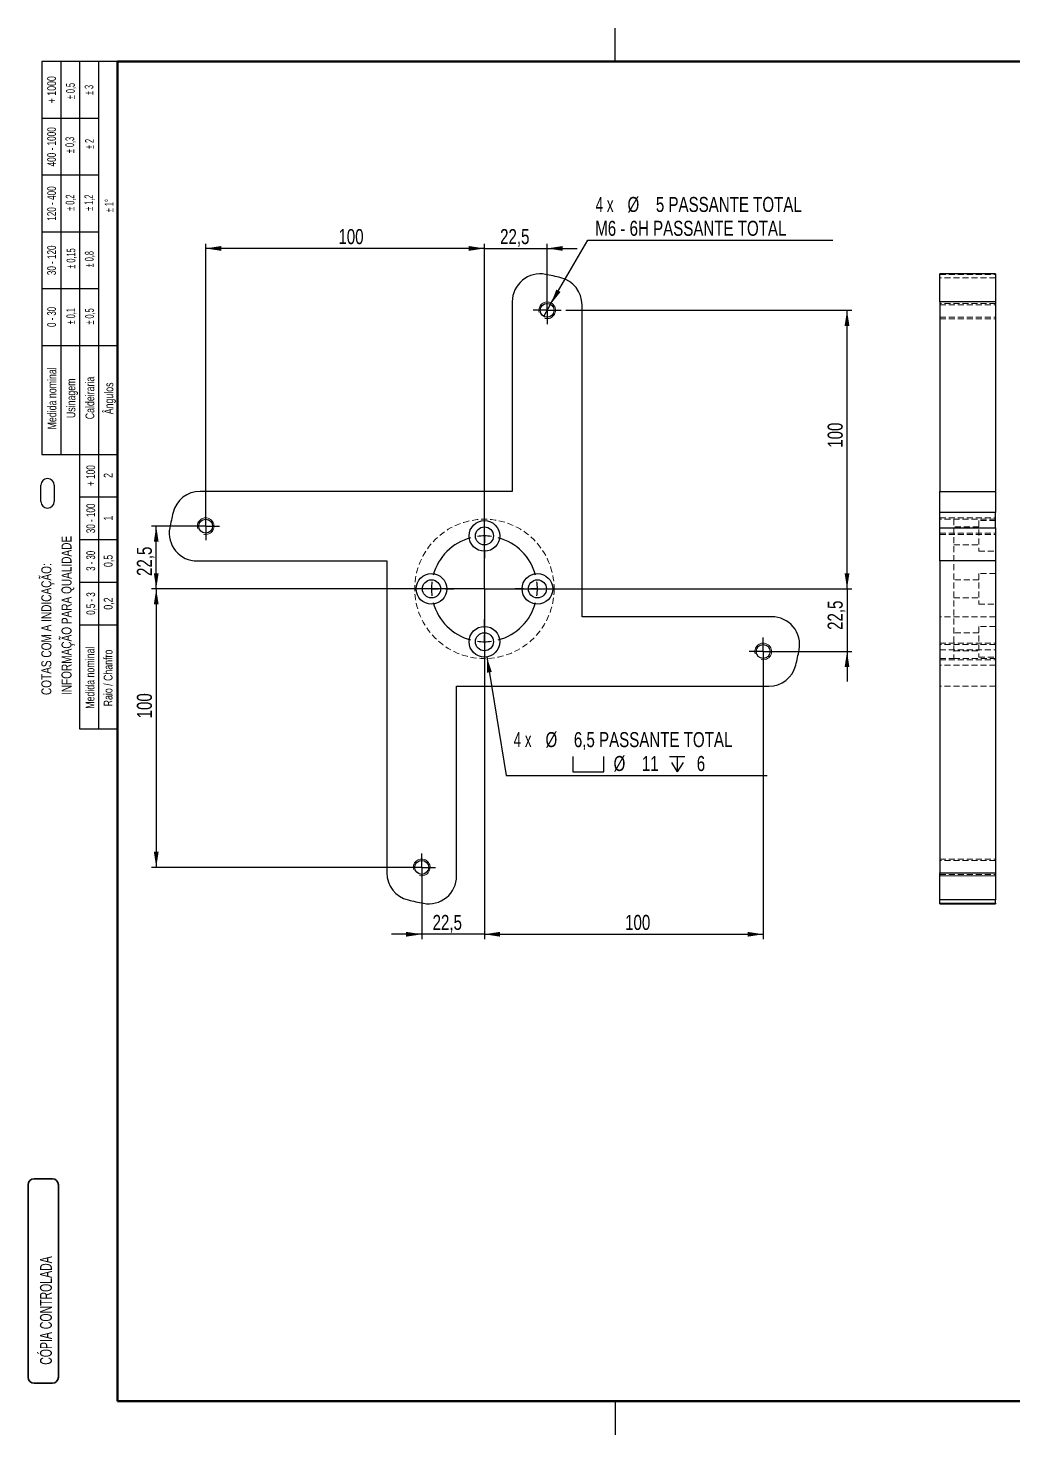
# Model space of a CAD drawing. Header units: millimetres. Extents: x 10 to 702, y 0 to 505.
# Drawn here: x 10 to 364, y 0 to 505 of the extents above; entities that cross this region are included whole.
import ezdxf
from ezdxf.enums import TextEntityAlignment as Align

# ---------------------------------------------------------------- set-up
doc = ezdxf.new("R2010")
doc.units = ezdxf.units.MM
doc.header["$LTSCALE"] = 1.7
doc.linetypes.add('HIDDEN', pattern=[1.905, 1.27, -0.635])
doc.layers.add('CONTORNO', color=7, linetype='Continuous', lineweight=25)
doc.layers.add('DIMENSÃO', color=7, linetype='Continuous')
doc.styles.add('SLDTEXTSTYLE0', font='TXT', dxfattribs={"width": 0.663})
doc.styles.add('SLDTEXTSTYLE1', font='TXT', dxfattribs={"width": 0.75})
doc.styles.add('SLDTEXTSTYLE2', font='TXT', dxfattribs={"width": 0.605})
doc.styles.add('SLDTEXTSTYLE3', font='TXT', dxfattribs={"width": 0.57})
doc.styles.add('SLDTEXTSTYLE4', font='TXT', dxfattribs={"width": 0.7})
doc.styles.add('SLDTEXTSTYLE5', font='TXT', dxfattribs={"width": 0.694444})
doc.styles.add('SLDTEXTSTYLE6', font='TXT', dxfattribs={"width": 0.6875})
doc.styles.add('SLDTEXTSTYLE7', font='TXT', dxfattribs={"width": 0.666667})
doc.styles.add('SLDTEXTSTYLE8', font='TXT', dxfattribs={"width": 0.678571})
doc.dimstyles.new('SLDDIMSTYLE0', dxfattribs={"dimtxt": 5.3975, "dimasz": 5.6134, "dimexe": 0, "dimexo": 0.0625, "dimgap": 1.349375, "dimtad": 1, "dimdec": 3, "dimrnd": 1e-09, "dimzin": 12, "dimdsep": 46, "dimtxsty": 'SLDTEXTSTYLE1', "dimsah": 1, "dimcen": 0.09, "dimadec": 0, "dimazin": 3, "dimtfac": 1, "dimtdec": 3, "dimtofl": 0, "dimtmove": 0, "dimatfit": 3, "dimfxl": 0, "dimfrac": 2, "dimtolj": 1, "dimtzin": 12, "dimarcsym": 0})
doc.dimstyles.new('SLDDIMSTYLE1', dxfattribs={"dimtxt": 5.3975, "dimasz": 5.6134, "dimexe": 0, "dimexo": 0.0625, "dimgap": 1.349375, "dimtad": 1, "dimdec": 3, "dimrnd": 1e-09, "dimzin": 12, "dimdsep": 46, "dimtxsty": 'SLDTEXTSTYLE1', "dimsah": 1, "dimcen": 0.09, "dimadec": 0, "dimazin": 3, "dimtfac": 1, "dimtdec": 3, "dimtmove": 0, "dimatfit": 0, "dimfxl": 0, "dimfrac": 2, "dimtolj": 1, "dimtzin": 12, "dimarcsym": 0})
doc.dimstyles.new('SLDDIMSTYLE3', dxfattribs={"dimtxt": 5.3975, "dimasz": 5.6134, "dimexe": 0, "dimexo": 0.0625, "dimgap": 1.349375, "dimtad": 0, "dimtih": 1, "dimtoh": 1, "dimdec": 1, "dimrnd": 1e-09, "dimzin": 12, "dimdsep": 46, "dimtxsty": 'SLDTEXTSTYLE1', "dimsah": 1, "dimcen": 0, "dimadec": 0, "dimazin": 3, "dimtfac": 1, "dimtdec": 3, "dimtofl": 0, "dimtmove": 0, "dimatfit": 3, "dimfxl": 0, "dimfrac": 2, "dimtolj": 1, "dimtzin": 12, "dimarcsym": 0})
doc.dimstyles.new('SLDDIMSTYLE4', dxfattribs={"dimtxt": 5.3975, "dimasz": 5.6134, "dimexe": 0, "dimexo": 0.0625, "dimgap": 1.349375, "dimtad": 0, "dimtih": 1, "dimtoh": 1, "dimdec": 6, "dimrnd": 1e-09, "dimzin": 12, "dimdsep": 46, "dimtxsty": 'SLDTEXTSTYLE1', "dimblk1": 'NONE', "dimsah": 1, "dimcen": 0, "dimadec": 0, "dimazin": 3, "dimtfac": 1, "dimtdec": 3, "dimtmove": 0, "dimatfit": 3, "dimldrblk": 'NONE', "dimfxl": 0, "dimfrac": 2, "dimtolj": 1, "dimtzin": 12, "dimarcsym": 0})

# ---------------------------------------------------------------- blocks, each defined once
blk = doc.blocks.new('CÓPIA CONTROLADA')
at = {"color": 1, "linetype": 'Continuous', "lineweight": 35}
for p, q in [((0, 2.17), (0, 71.21)), ((2.17, 73.38), (8.68, 73.38)), ((10.85, 2.17), (10.85, 71.21)), ((2.17, 0), (8.68, 0))]:
    blk.add_line(p, q, dxfattribs=at)
for centre, start, end in [((2.17, 71.21), 90, 180), ((8.68, 71.21), 0, 90), ((2.17, 2.17), 180, 270), ((8.68, 2.17), 270, 360)]:
    blk.add_arc(centre, 2.17, start, end, dxfattribs=at)
at = {"color": 1, "linetype": 'Continuous', "lineweight": 35, "style": 'SLDTEXTSTYLE0', "width": 0.663}
blk.add_attdef('CP_CONTROL', text='', height=4.25, rotation=90, dxfattribs=at).set_placement((4.2, 6.62), align=Align.TOP_LEFT)
blk = doc.blocks.new('SW_NOTE_0')
at = {"layer": 'DIMENSÃO', "color": 0}
for p, q in [((-4.8, 69.49), (-4.8, 75.33)), ((0, 75.33), (0, 69.49))]:
    blk.add_line(p, q, dxfattribs=at)
for centre, start, end in [((-2.4, 75.33), 0, 180), ((-2.4, 69.49), 180, 0)]:
    blk.add_arc(centre, 2.4, start, end, dxfattribs=at)
at = {"layer": 'DIMENSÃO', "color": 0, "char_height": 3.5983, "attachment_point": 1, "rotation": 90, "style": 'SLDTEXTSTYLE1'}
for s, insert in [('INFORMAÇÃO PARA QUALIDADE', (2.59, 0)), ('COTAS COM A INDICAÇÃO:', (-4.64, 0))]:
    blk.add_mtext(s, dxfattribs=dict(at, insert=insert))
blk = doc.blocks.new('SW_SYMBOL_HOLE_SPOT')
at = {"layer": 'CONTORNO', "color": 0}
for p, q in [((0, 1487.5), (0, 127.5)), ((2720, 127.5), (2720, 1487.5)), ((0, 127.5), (2720, 127.5))]:
    blk.add_line(p, q, dxfattribs=at)
blk = doc.blocks.new('SW_SYMBOL_HOLE_DEPTH')
at = {"layer": 'CONTORNO', "color": 0}
for p, q in [((0, 1487.5), (1360, 1487.5)), ((680, 1487.5), (680, 127.5)), ((170, 943.5), (680, 127.5)), ((1190, 943.5), (680, 127.5))]:
    blk.add_line(p, q, dxfattribs=at)
blk = doc.blocks.new('_D_15')
at = {"layer": 'CONTORNO'}
for p, q in [((175, 279.18), (181.91, 236.64)), ((181.91, 236.64), (275.51, 236.64))]:
    blk.add_line(p, q, dxfattribs=at)
blk.add_solid([(175, 279.18), (175.05, 273.5), (176.75, 273.78)], dxfattribs=at)
at = {"layer": 'CONTORNO', "xscale": 0.00405556640625, "yscale": 0.00405556640625, "zscale": 0.00405556640625}
for name, p in [('SW_SYMBOL_HOLE_SPOT', (205.87, 237.39)), ('SW_SYMBOL_HOLE_DEPTH', (240.55, 237.39))]:
    blk.add_blockref(name, p, dxfattribs=at)
at = {"layer": 'CONTORNO', "attachment_point": 1}
for s, insert, char_height, style in [('4 x', (184.61, 252.18), 5.397, 'SLDTEXTSTYLE7'), ('%%c', (196.03, 252.18), 5.397, 'SLDTEXTSTYLE1'), ('6,5 PASSANTE TOTAL', (206.2, 252.18), 5.3975, 'SLDTEXTSTYLE1'), ('%%c', (220.45, 243.6), 5.397, 'SLDTEXTSTYLE1'), ('11', (230.62, 243.6), 5.397, 'SLDTEXTSTYLE1'), ('6', (250.29, 243.6), 5.4, 'SLDTEXTSTYLE1')]:
    blk.add_mtext(s, dxfattribs=dict(at, insert=insert, char_height=char_height, style=style))
blk = doc.blocks.new('_D_16')
at = {"layer": 'CONTORNO'}
for p, q in [((203.32, 403.61), (305.9, 403.61)), ((304.2, 303.61), (304.2, 403.61)), ((175.82, 303.61), (305.9, 303.61))]:
    blk.add_line(p, q, dxfattribs=at)
for points in [[(304.2, 403.61), (303.33, 397.99), (305.06, 397.99)], [(304.2, 303.61), (305.06, 309.22), (303.33, 309.22)]]:
    blk.add_solid(points, dxfattribs=at)
at = {"layer": 'CONTORNO', "insert": (297.24, 354.27), "char_height": 5.397, "attachment_point": 1, "rotation": 90, "style": 'SLDTEXTSTYLE1'}
blk.add_mtext('100', dxfattribs=at)
blk = doc.blocks.new('_D_17')
at = {"layer": 'CONTORNO'}
for p, q in [((174.12, 425.83), (163.33, 425.83)), ((174.12, 305.31), (174.12, 427.53)), ((174.12, 425.83), (196.62, 425.83)), ((196.62, 405.31), (196.62, 427.53)), ((196.62, 425.83), (207.42, 425.83))]:
    blk.add_line(p, q, dxfattribs=at)
for points in [[(174.12, 425.83), (168.51, 426.69), (168.51, 424.96)], [(196.62, 425.83), (202.23, 424.96), (202.23, 426.69)]]:
    blk.add_solid(points, dxfattribs=at)
at = {"layer": 'CONTORNO', "insert": (179.73, 432.78), "char_height": 5.397, "attachment_point": 1, "style": 'SLDTEXTSTYLE1'}
blk.add_mtext('22,5', dxfattribs=at)
blk = doc.blocks.new('_D_18')
at = {"layer": 'CONTORNO'}
for p, q in [((197.87, 405.77), (211.16, 428.79)), ((211.16, 428.79), (299.11, 428.79)), ((195.37, 401.44), (197.87, 405.77))]:
    blk.add_line(p, q, dxfattribs=at)
blk.add_solid([(197.87, 405.77), (201.42, 410.2), (199.93, 411.07)], dxfattribs=at)
at = {"layer": 'CONTORNO', "attachment_point": 1}
for s, insert, char_height, style in [('%%c', (225.45, 444.32), 5.397, 'SLDTEXTSTYLE1'), ('4 x', (214.02, 444.32), 5.397, 'SLDTEXTSTYLE7'), ('5 PASSANTE TOTAL', (235.62, 444.32), 5.3975, 'SLDTEXTSTYLE1'), ('M6 - 6H PASSANTE TOTAL', (213.86, 435.75), 5.3975, 'SLDTEXTSTYLE1')]:
    blk.add_mtext(s, dxfattribs=dict(at, insert=insert, char_height=char_height, style=style))
blk = doc.blocks.new('_None')
blk = doc.blocks.new('_D_19')
at = {"layer": 'CONTORNO'}
for p, q in [((174.12, 301.91), (174.12, 177.89)), ((274.12, 279.41), (274.12, 177.89)), ((174.12, 179.59), (274.12, 179.59))]:
    blk.add_line(p, q, dxfattribs=at)
for points in [[(174.12, 179.59), (179.73, 178.72), (179.73, 180.45)], [(274.12, 179.59), (268.51, 180.45), (268.51, 178.72)]]:
    blk.add_solid(points, dxfattribs=at)
at = {"layer": 'CONTORNO', "insert": (224.58, 186.54), "char_height": 5.397, "attachment_point": 1, "style": 'SLDTEXTSTYLE1'}
blk.add_mtext('100', dxfattribs=at)
blk = doc.blocks.new('_D_20')
at = {"layer": 'CONTORNO'}
for p, q in [((172.42, 303.61), (54.68, 303.61)), ((56.38, 303.61), (56.38, 203.61)), ((149.92, 203.61), (54.68, 203.61))]:
    blk.add_line(p, q, dxfattribs=at)
for points in [[(56.38, 303.61), (55.51, 297.99), (57.24, 297.99)], [(56.38, 203.61), (57.24, 209.22), (55.51, 209.22)]]:
    blk.add_solid(points, dxfattribs=at)
at = {"layer": 'CONTORNO', "insert": (49.42, 257.1), "char_height": 5.397, "attachment_point": 1, "rotation": 90, "style": 'SLDTEXTSTYLE1'}
blk.add_mtext('100', dxfattribs=at)
blk = doc.blocks.new('_D_21')
at = {"layer": 'CONTORNO'}
for p, q in [((74.12, 327.81), (74.12, 427.53)), ((174.12, 425.83), (74.12, 425.83)), ((174.12, 305.31), (174.12, 427.53))]:
    blk.add_line(p, q, dxfattribs=at)
for points in [[(74.12, 425.83), (79.73, 424.96), (79.73, 426.69)], [(174.12, 425.83), (168.51, 426.69), (168.51, 424.96)]]:
    blk.add_solid(points, dxfattribs=at)
at = {"layer": 'CONTORNO', "insert": (121.73, 432.78), "char_height": 5.397, "attachment_point": 1, "style": 'SLDTEXTSTYLE1'}
blk.add_mtext('100', dxfattribs=at)
blk = doc.blocks.new('_D_22')
at = {"layer": 'CONTORNO'}
for p, q in [((72.42, 326.11), (54.68, 326.11)), ((56.38, 303.61), (56.38, 326.11)), ((172.42, 303.61), (54.68, 303.61))]:
    blk.add_line(p, q, dxfattribs=at)
for points in [[(56.38, 326.11), (55.51, 320.49), (57.24, 320.49)], [(56.38, 303.61), (57.24, 309.22), (55.51, 309.22)]]:
    blk.add_solid(points, dxfattribs=at)
at = {"layer": 'CONTORNO', "insert": (49.42, 308.23), "char_height": 5.397, "attachment_point": 1, "rotation": 90, "style": 'SLDTEXTSTYLE1'}
blk.add_mtext('22,5', dxfattribs=at)
blk = doc.blocks.new('_D_23')
at = {"layer": 'CONTORNO'}
for p, q in [((174.12, 301.91), (174.12, 177.89)), ((151.62, 201.91), (151.62, 177.89)), ((151.62, 179.59), (140.83, 179.59)), ((174.12, 179.59), (151.62, 179.59)), ((174.12, 179.59), (184.92, 179.59))]:
    blk.add_line(p, q, dxfattribs=at)
for points in [[(151.62, 179.59), (146.01, 180.45), (146.01, 178.72)], [(174.12, 179.59), (179.73, 178.72), (179.73, 180.45)]]:
    blk.add_solid(points, dxfattribs=at)
at = {"layer": 'CONTORNO', "insert": (155.52, 186.54), "char_height": 5.397, "attachment_point": 1, "style": 'SLDTEXTSTYLE1'}
blk.add_mtext('22,5', dxfattribs=at)
blk = doc.blocks.new('_D_24')
at = {"layer": 'CONTORNO'}
for p, q in [((304.2, 303.61), (304.2, 314.4)), ((175.82, 303.61), (305.9, 303.61)), ((304.2, 303.61), (304.2, 281.11)), ((275.82, 281.11), (305.9, 281.11)), ((304.2, 281.11), (304.2, 270.31))]:
    blk.add_line(p, q, dxfattribs=at)
for points in [[(304.2, 303.61), (305.06, 309.22), (303.33, 309.22)], [(304.2, 281.11), (303.33, 275.49), (305.06, 275.49)]]:
    blk.add_solid(points, dxfattribs=at)
at = {"layer": 'CONTORNO', "insert": (297.24, 288.86), "char_height": 5.397, "attachment_point": 1, "rotation": 90, "style": 'SLDTEXTSTYLE1'}
blk.add_mtext('22,5', dxfattribs=at)
blk = doc.blocks.new('SW_CENTERMARKSYMBOL_5')
at = {"layer": 'CONTORNO', "color": 0}
for p, q in [((0, 43), (0, 46)), ((0, 24), (0, 40.5)), ((0, 38), (0, 40.5)), ((0, 38), (0, 35.5)), ((0, 33), (0, 30)), ((0, 19), (0, 21.5)), ((-24, 19), (-27, 19)), ((-5, 19), (-21.5, 19)), ((-19, 19), (-21.5, 19)), ((-19, 19), (-16.5, 19)), ((-14, 19), (-11, 19)), ((0, 19), (-2.5, 19)), ((0, 19), (0, 16.5)), ((0, 19), (2.5, 19)), ((5, 19), (21.5, 19)), ((14, 19), (11, 19)), ((19, 19), (16.5, 19)), ((19, 19), (21.5, 19)), ((24, 19), (27, 19)), ((0, 14), (0, -2.5)), ((0, 5), (0, 8)), ((0, 0), (0, 2.5)), ((0, 0), (0, -2.5)), ((0, -5), (0, -8))]:
    blk.add_line(p, q, dxfattribs=at)
for start, end in [(105.0778, 164.9222), (90, 97.5389), (82.4611, 90), (15.0778, 74.9222), (172.4611, 180), (0, 7.5389), (180, 187.5389), (352.4611, 0), (195.0778, 254.9222), (285.0778, 344.9222), (262.4611, 270), (270, 277.5389)]:
    blk.add_arc((0, 19), 19, start, end, dxfattribs=at)
blk = doc.blocks.new('SW_CENTERMARKSYMBOL_6')
at = {"layer": 'CONTORNO', "color": 0}
for p, q in [((-2.5, 0), (-5, 0)), ((0, 0), (-2.5, 0)), ((0, 2.5), (0, 5)), ((0, 0), (0, 2.5)), ((0, 0), (0, -2.5)), ((0, 0), (2.5, 0)), ((2.5, 0), (5, 0)), ((0, -2.5), (0, -5))]:
    blk.add_line(p, q, dxfattribs=at)
blk = doc.blocks.new('SW_CENTERMARKSYMBOL_7')
at = {"layer": 'CONTORNO', "color": 0}
for p, q in [((-2.5, 0), (-5, 0)), ((0, 0), (-2.5, 0)), ((0, 2.5), (0, 5)), ((0, 0), (0, 2.5)), ((0, 0), (0, -2.5)), ((0, 0), (2.5, 0)), ((2.5, 0), (5, 0)), ((0, -2.5), (0, -5))]:
    blk.add_line(p, q, dxfattribs=at)
blk = doc.blocks.new('SW_CENTERMARKSYMBOL_8')
at = {"layer": 'CONTORNO', "color": 0}
for p, q in [((-2.5, 0), (-5, 0)), ((0, 0), (-2.5, 0)), ((0, 2.5), (0, 5)), ((0, 0), (0, 2.5)), ((0, 0), (0, -2.5)), ((0, 0), (2.5, 0)), ((2.5, 0), (5, 0)), ((0, -2.5), (0, -5))]:
    blk.add_line(p, q, dxfattribs=at)
blk = doc.blocks.new('SW_CENTERMARKSYMBOL_9')
at = {"layer": 'CONTORNO', "color": 0}
for p, q in [((-2.5, 0), (-5, 0)), ((0, 0), (-2.5, 0)), ((0, 2.5), (0, 5)), ((0, 0), (0, 2.5)), ((0, 0), (0, -2.5)), ((0, 0), (2.5, 0)), ((2.5, 0), (5, 0)), ((0, -2.5), (0, -5))]:
    blk.add_line(p, q, dxfattribs=at)

msp = doc.modelspace()

# ---------------------------------------------------------------- linework, layer by layer
at = {"color": 7, "linetype": 'Continuous', "lineweight": 50}
for p, q in [((42.5, 11.9), (42.5, 493)), ((42.5, 493), (702.1, 493)), ((702.1, 11.9), (42.5, 11.9))]:
    msp.add_line(p, q, dxfattribs=at)
at = {"color": 7, "linetype": 'Continuous', "lineweight": 25}
for p, q in [((357.4753535, 416.6848252), (337.4753535, 416.6848252)), ((337.4753535, 406.6848252), (337.4753535, 416.6848252)), ((357.4753535, 416.6848252), (357.4753535, 406.6848252)), ((184.1202499, 406.6848252), (184.1202499, 338.6071846)), ((209.1202499, 293.6071846), (209.1202499, 405.5875748)), ((357.4753535, 406.6848252), (337.4753535, 406.6848252)), ((337.4753535, 406.6848252), (337.4753535, 338.6071846)), ((357.4753535, 406.6848252), (357.4753535, 338.6071846)), ((184.1202499, 338.6071846), (72.1398596, 338.6071846)), ((337.4753535, 338.6071846), (357.4753535, 338.6071846)), ((337.4753535, 330.9881369), (337.4753535, 338.6071846)), ((357.4753535, 338.6071846), (357.4753535, 330.9881369)), ((357.4753535, 330.9881369), (337.4753535, 330.9881369)), ((337.4753535, 325.5119465), (337.4753535, 330.9881369)), ((357.4753535, 325.5119465), (357.4753535, 330.9881369)), ((337.4753535, 325.5119465), (357.4753535, 325.5119465)), ((337.4753535, 313.6071846), (337.4753535, 325.5119465)), ((357.4753535, 325.5119465), (357.4753535, 313.6071846)), ((71.0426093, 313.6071846), (139.1202499, 313.6071846)), ((139.1202499, 313.6071846), (139.1202499, 201.6267943)), ((357.4753535, 313.6071846), (337.4753535, 313.6071846)), ((337.4753535, 313.6071846), (337.4753535, 201.6267943)), ((357.4753535, 313.6071846), (357.4753535, 201.6267943)), ((277.1978905, 293.6071846), (209.1202499, 293.6071846)), ((164.1202499, 268.6071846), (276.1006402, 268.6071846)), ((164.1202499, 200.5295439), (164.1202499, 268.6071846)), ((337.4753535, 201.6267943), (357.4753535, 201.6267943)), ((337.4753535, 191.9143762), (337.4753535, 201.6267943)), ((357.4753535, 201.6267943), (357.4753535, 191.9143762)), ((357.4753535, 191.9143762), (337.4753535, 191.9143762)), ((337.4753535, 190.7126258), (337.4753535, 191.9143762)), ((337.4753535, 190.7126258), (357.4753535, 190.7126258)), ((337.4753535, 190.5295439), (337.4753535, 190.7126258)), ((337.4753535, 190.5295439), (357.4753535, 190.5295439)), ((357.4753535, 190.7126258), (357.4753535, 191.9143762)), ((357.4753535, 190.7126258), (357.4753535, 190.5295439))]:
    msp.add_line(p, q, dxfattribs=at)
at = {"color": 7, "linetype": 'HIDDEN', "lineweight": 18}
for p, q in [((337.4753535, 416.5017434), (357.4753535, 416.5017434)), ((357.4753535, 415.299993), (337.4753535, 415.299993)), ((337.4753535, 406.6071846), (357.4753535, 406.6071846)), ((357.4753535, 406.1071846), (337.4753535, 406.1071846)), ((337.4753535, 405.5875748), (357.4753535, 405.5875748)), ((337.4753535, 401.1071846), (357.4753535, 401.1071846)), ((337.4753535, 400.6071846), (357.4753535, 400.6071846)), ((337.4753535, 329.1071846), (357.4753535, 329.1071846)), ((357.4753535, 328.6071846), (337.4753535, 328.6071846)), ((342.4753535, 328.6071846), (342.4753535, 278.6071846)), ((337.4753535, 323.6071846), (357.4753535, 323.6071846)), ((351.4753535, 325.8571846), (342.4753535, 325.8571846)), ((351.4753535, 328.1071846), (351.4753535, 317.1071846)), ((357.4753535, 328.1071846), (351.4753535, 328.1071846)), ((337.4753535, 323.1071846), (357.4753535, 323.1071846)), ((342.4753535, 319.3571846), (351.4753535, 319.3571846)), ((351.4753535, 317.1071846), (357.4753535, 317.1071846)), ((351.4753535, 309.1071846), (351.4753535, 298.1071846)), ((357.4753535, 309.1071846), (351.4753535, 309.1071846)), ((351.4753535, 306.8571846), (342.4753535, 306.8571846)), ((342.4753535, 300.3571846), (351.4753535, 300.3571846)), ((351.4753535, 298.1071846), (357.4753535, 298.1071846)), ((357.4753535, 293.6071846), (337.4753535, 293.6071846)), ((351.4753535, 290.1071846), (351.4753535, 279.1071846)), ((357.4753535, 290.1071846), (351.4753535, 290.1071846)), ((337.4753535, 284.1071846), (357.4753535, 284.1071846)), ((357.4753535, 283.6071846), (337.4753535, 283.6071846)), ((351.4753535, 287.8571846), (342.4753535, 287.8571846)), ((337.4753535, 281.7024227), (357.4753535, 281.7024227)), ((337.4753535, 278.6071846), (342.4753535, 278.6071846)), ((337.4753535, 278.1071846), (357.4753535, 278.1071846)), ((342.4753535, 281.3571846), (351.4753535, 281.3571846)), ((342.4753535, 278.6071846), (357.4753535, 278.6071846)), ((351.4753535, 279.1071846), (357.4753535, 279.1071846)), ((357.4753535, 276.2262322), (337.4753535, 276.2262322)), ((357.4753535, 268.6071846), (337.4753535, 268.6071846)), ((337.4753535, 206.6071846), (357.4753535, 206.6071846)), ((357.4753535, 206.1071846), (337.4753535, 206.1071846)), ((337.4753535, 201.1071846), (357.4753535, 201.1071846)), ((337.4753535, 200.6071846), (357.4753535, 200.6071846)), ((357.4753535, 200.5295439), (337.4753535, 200.5295439))]:
    msp.add_line(p, q, dxfattribs=at)
at = {"color": 7, "linetype": 'Continuous', "lineweight": 25}
for centre, radius in [((196.6202499, 403.6071846), 2.5), ((74.1202499, 326.1071846), 2.5), ((174.1202499, 322.6071846), 5.5), ((174.1202499, 322.6071846), 3.25), ((155.1202499, 303.6071846), 5.5), ((193.1202499, 303.6071846), 5.5), ((155.1202499, 303.6071846), 3.25), ((193.1202499, 303.6071846), 3.25), ((174.1202499, 284.6071846), 5.5), ((174.1202499, 284.6071846), 3.25), ((274.1202499, 281.1071846), 2.5), ((151.6202499, 203.6071846), 2.5)]:
    msp.add_circle(centre, radius, dxfattribs=at)
at = {"color": 7, "linetype": 'HIDDEN', "lineweight": 18}
msp.add_circle((174.1202499, 303.6071846), 25, dxfattribs=at)
at = {"color": 7, "linetype": 'Continuous', "lineweight": 25}
for centre, radius, start, end in [((194.1202499, 406.6848252), 10, 79.019424572, 180), ((174.1202499, 303.6071846), 115, 76.225853002, 79.019424572), ((199.1202499, 405.5875748), 10, 0, 76.225853002), ((72.1398596, 328.6071846), 10, 90, 166.225853002), ((174.1202499, 303.6071846), 115, 166.225853002, 169.019424572), ((71.0426093, 323.6071846), 10, 169.019424572, 270), ((277.1978905, 283.6071846), 10, 349.019424572, 90), ((174.1202499, 303.6071846), 115, 346.225853002, 349.019424572), ((276.1006402, 278.6071846), 10, 270, 346.225853002), ((149.1202499, 201.6267943), 10, 180, 256.225853002), ((154.1202499, 200.5295439), 10, 259.019424572, 0), ((174.1202499, 303.6071846), 115, 256.225853002, 259.019424572)]:
    msp.add_arc(centre, radius, start, end, dxfattribs=at)
at = {"color": 7, "linetype": 'Continuous', "lineweight": 18}
for centre in [(196.6202499, 403.6071846), (74.1202499, 326.1071846), (274.1202499, 281.1071846), (151.6202499, 203.6071846)]:
    msp.add_arc(centre, 3, 255, 195, dxfattribs=at)
at = {"layer": 'DIMENSÃO'}
for p, q in [((221.0016921, 493), (221.0016921, 504.9207449)), ((42.5, 493), (15.3, 493)), ((15.3, 493), (15.3, 351.9)), ((22.1, 493), (22.1, 351.9)), ((28.9, 493), (28.9, 351.9)), ((35.7, 493), (35.7, 351.9)), ((15.3, 472.6), (35.7, 472.6)), ((15.3, 452.2), (35.7, 452.2)), ((15.3, 431.8), (35.7, 431.8)), ((15.3, 411.4), (35.7, 411.4)), ((15.3, 391), (42.5, 391)), ((15.3, 351.9), (42.5, 351.9)), ((28.9, 351.9), (28.9, 253.3)), ((35.7, 351.9), (35.7, 253.3)), ((28.8124338, 336.6), (42.5, 336.6)), ((28.8124338, 321.3), (42.5, 321.3)), ((28.8124338, 306), (42.5, 306)), ((28.8124338, 290.7), (42.5, 290.7)), ((28.9, 253.3), (42.5, 253.3)), ((221.0016921, 11.9), (221.0016921, -0.1400476))]:
    msp.add_line(p, q, dxfattribs=at)

# ---------------------------------------------------------------- block references
at = {"layer": 'CONTORNO'}
for name, p in [('SW_CENTERMARKSYMBOL_6', (196.6202499, 403.6071846)), ('SW_CENTERMARKSYMBOL_9', (74.1202499, 326.1071846)), ('SW_CENTERMARKSYMBOL_5', (174.1202499, 284.6071846)), ('SW_CENTERMARKSYMBOL_7', (274.1202499, 281.1071846)), ('SW_CENTERMARKSYMBOL_8', (151.6202499, 203.6071846))]:
    msp.add_blockref(name, p, dxfattribs=at)
at = {"layer": 'DIMENSÃO'}
msp.add_blockref('SW_NOTE_0', (19.8006103, 265.4787954), dxfattribs=at)
ref = msp.add_blockref('CÓPIA CONTROLADA', (10.4282414, 18.4036412), dxfattribs=at)
ref.add_attrib('CP_CONTROL', 'CÓPIA CONTROLADA', dxfattribs={"layer": '0', "color": 1, "linetype": 'Continuous', "lineweight": 35, "height": 4.25, "rotation": 90, "style": 'SLDTEXTSTYLE0', "width": 0.663}).set_placement((20.2023465, 25.0284889), align=Align.BOTTOM_LEFT)

# ---------------------------------------------------------------- texts
at = {"layer": 'DIMENSÃO', "attachment_point": 2, "rotation": 90}
for s, insert, char_height, style in [('+ 1000', (17.2627494, 482.8073558), 3.14854167, 'SLDTEXTSTYLE1'), ('± 0,5', (24.0215074, 482.3220968), 3.14854167, 'SLDTEXTSTYLE2'), ('± 3', (30.6801335, 482.7243535), 3.14854167, 'SLDTEXTSTYLE3'), ('400 - 1000', (17.2627494, 462.3064132), 3.14854167, 'SLDTEXTSTYLE4'), ('± 0,3', (23.8000209, 462.9683161), 3.14854167, 'SLDTEXTSTYLE2'), ('± 2', (30.8403589, 463.3470145), 3.14854167, 'SLDTEXTSTYLE3'), ('120 - 400', (17.2627494, 441.938117), 3.14854167, 'SLDTEXTSTYLE5'), ('± 0,2', (23.8801335, 442.2478655), 3.14854167, 'SLDTEXTSTYLE2'), ('± 1,2', (30.6000209, 442.2478655), 3.14854167, 'SLDTEXTSTYLE2'), ('± 1°', (37.8918769, 441.1903617), 3.14854167, 'SLDTEXTSTYLE2'), ('30 - 120', (17.2627494, 421.5698216), 3.14854167, 'SLDTEXTSTYLE6'), ('± 0,15', (24.2094699, 422.2118882), 3.14854167, 'SLDTEXTSTYLE2'), ('± 0,8', (30.7742297, 421.9620713), 3.14854167, 'SLDTEXTSTYLE2'), ('0 - 30', (17.2627494, 401.2332293), 3.14854167, 'SLDTEXTSTYLE7'), ('± 0,1', (24.1392682, 401.490818), 3.14854167, 'SLDTEXTSTYLE2'), ('± 0,5', (30.85289, 401.4044398), 3.14854167, 'SLDTEXTSTYLE2'), ('Medida nominal', (17.4088015, 371.998081), 3.148541667, 'SLDTEXTSTYLE1'), ('Usinagem', (24.2088015, 372.0214045), 3.14854167, 'SLDTEXTSTYLE1'), ('Caldeiraria', (31.0088015, 372.1278138), 3.148541667, 'SLDTEXTSTYLE1'), ('Ângulos', (37.8088015, 371.9893365), 3.14854167, 'SLDTEXTSTYLE1'), ('+ 100', (31.2981138, 344.2747053), 3.14854167, 'SLDTEXTSTYLE4'), ('2', (37.5674398, 344.3044519), 3.1485417, 'SLDTEXTSTYLE1'), ('30 - 100', (31.2981138, 328.9054673), 3.14854167, 'SLDTEXTSTYLE6'), ('1', (37.5674398, 329.0044519), 3.1485417, 'SLDTEXTSTYLE1'), ('3 - 30', (31.2981138, 313.6688749), 3.14854167, 'SLDTEXTSTYLE7'), ('0,5', (37.5674398, 313.6337556), 3.14854167, 'SLDTEXTSTYLE1'), ('0,5 - 3', (31.2981138, 298.3298824), 3.14854167, 'SLDTEXTSTYLE8'), ('0,2', (37.5674398, 298.3337556), 3.14854167, 'SLDTEXTSTYLE1'), ('Medida nominal', (31.0545004, 271.7025089), 3.148541667, 'SLDTEXTSTYLE1'), ('Raio / Chanfro', (37.5308102, 271.6035364), 3.148541667, 'SLDTEXTSTYLE1')]:
    msp.add_mtext(s, dxfattribs=dict(at, insert=insert, char_height=char_height, style=style))

# ---------------------------------------------------------------- dimensions: what is measured, and where the dimension line sits
at = {"layer": 'CONTORNO'}
for p1, p2, text, dimstyle, picture, middle in [((195.3702499, 401.4421211), (197.8702499, 405.7722481), '4 x <> PASSANTE TOTAL\\PM6 - 6H PASSANTE TOTAL\\P', 'SLDDIMSTYLE4', '_D_18', (256.4820237, 437.3633779)), ((173.2386451, 290.0360678), (175.0018547, 279.1783013), '4 x <> PASSANTE TOTAL\\P{\\fGDT;v}%%c 11 {\\fGDT;x} 6\\P', 'SLDDIMSTYLE3', '_D_15', (230.0574752, 245.2186795))]:
    dim = msp.add_diameter_dim_2p(p1=p1, p2=p2, text=text, dimstyle=dimstyle, dxfattribs=at)
    dim.commit()
    dim.dimension.update_dxf_attribs({"geometry": picture, "text_midpoint": middle, "dimtype": 163})
for base, p2, dimstyle, picture, middle in [((74.1202499, 425.8269795), (74.1202499, 326.1071846), 'SLDDIMSTYLE0', '_D_21', (127.713144, 425.8269795)), ((196.6202499, 425.8269795), (196.6202499, 403.6071846), 'SLDDIMSTYLE1', '_D_17', (186.7113652, 425.8269795)), ((151.6202499, 179.5859401), (151.6202499, 203.6071846), 'SLDDIMSTYLE1', '_D_23', (162.4920422, 179.5859401)), ((274.1202499, 179.5859401), (274.1202499, 281.1071846), 'SLDDIMSTYLE0', '_D_19', (230.5648282, 179.5859401))]:
    dim = msp.add_linear_dim(base=base, p1=(174.1202499, 303.6071846), p2=p2, dimstyle=dimstyle, dxfattribs=at)
    dim.commit()
    dim.dimension.update_dxf_attribs({"geometry": picture, "text_midpoint": middle, "dimtype": 160})
for base, p2, dimstyle, picture, middle in [((304.1978905, 403.6071846), (201.6202499, 403.6071846), 'SLDDIMSTYLE0', '_D_16', (304.1978905, 360.2521656)), ((56.3784956, 326.1071846), (74.1202499, 326.1071846), 'SLDDIMSTYLE0', '_D_22', (56.3784956, 315.2089959)), ((304.1978905, 281.1071846), (274.1202499, 281.1071846), 'SLDDIMSTYLE1', '_D_24', (304.1978905, 295.8389701)), ((56.3784956, 203.6071846), (151.6202499, 203.6071846), 'SLDDIMSTYLE0', '_D_20', (56.3784956, 263.078747))]:
    dim = msp.add_linear_dim(base=base, p1=(174.1202499, 303.6071846), p2=p2, angle=90, dimstyle=dimstyle, dxfattribs=at)
    dim.commit()
    dim.dimension.update_dxf_attribs({"geometry": picture, "text_midpoint": middle, "dimtype": 160})

doc.saveas('drawing.dxf')
